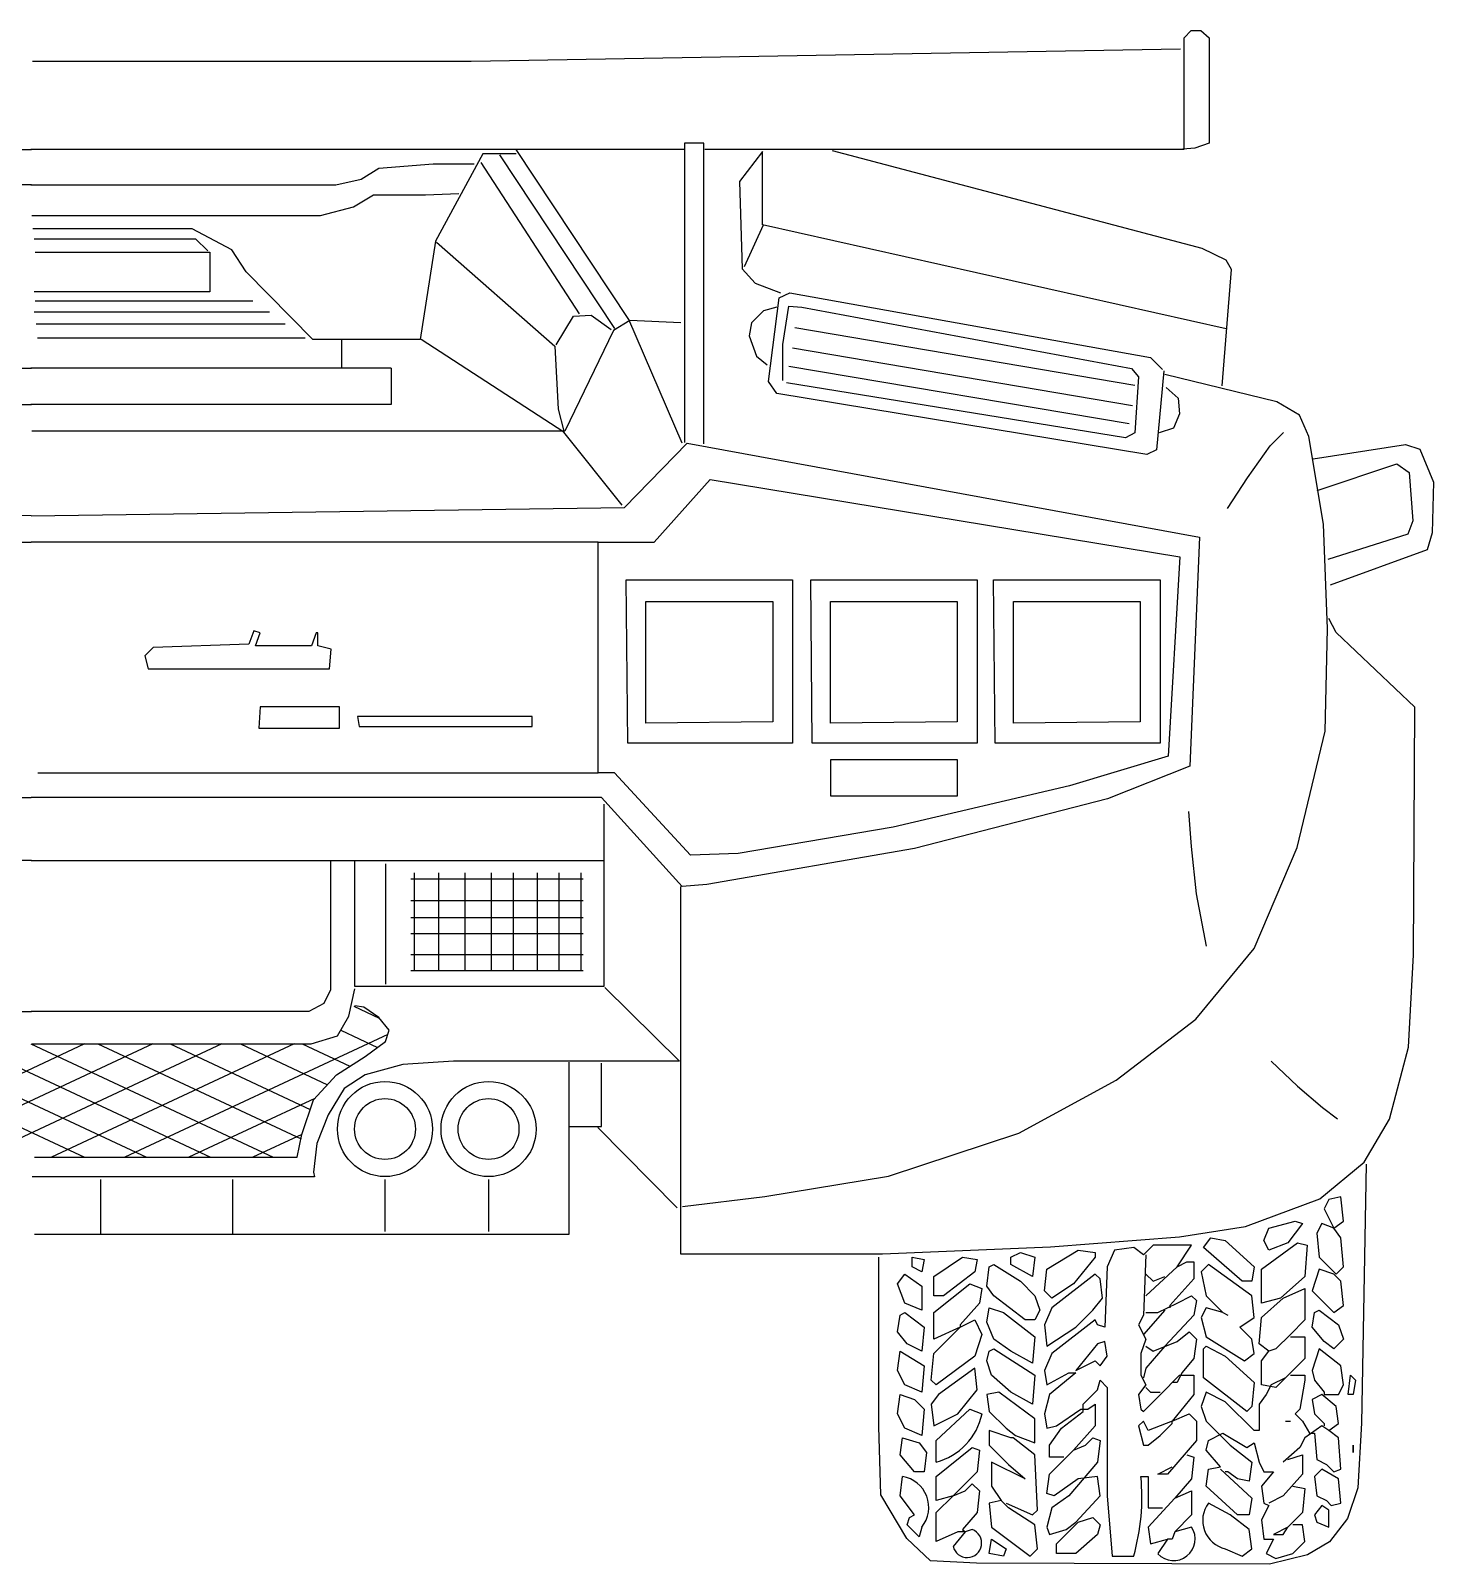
# Model space of a CAD drawing. Extents: x -0.01 to 2.1, y 0 to 1.15.
# Drawn here: x 1.041 to 2.098, y -0.003 to 1.152 of the extents above; entities that cross this region are included whole.
import ezdxf

# ---------------------------------------------------------------- set-up
doc = ezdxf.new("R2010")
doc.units = 0
doc.layers.get('0').update_dxf_attribs({"linetype": 'CONTINUOUS'})

msp = doc.modelspace()

# ---------------------------------------------------------------- linework, layer by layer
at = {"color": 0, "linetype": 'BYBLOCK'}
for p, q in [((1.9101, 1.1465), (1.9155, 1.1519)), ((1.9101, 1.0626), (1.9101, 1.1465)), ((1.9155, 1.1519), (1.9227, 1.1519)), ((1.9227, 1.1519), (1.929, 1.1465)), ((1.929, 1.1465), (1.929, 1.0671)), ((1.3732, 1.129), (1.9074, 1.1383)), ((1.0428, 1.129), (1.3732, 1.129)), ((0.5502, 1.0625), (1.0422, 1.0625)), ((1.5336, 1.0625), (1.0416, 1.0625)), ((1.492, 0.9344), (1.4071, 1.0625)), ((1.5339, 1.0671), (1.5339, 0.8417)), ((1.5483, 1.0671), (1.5339, 1.0671)), ((1.5483, 0.8408), (1.5483, 1.0671)), ((1.5492, 1.0626), (1.9101, 1.0626)), ((1.9182, 1.0635), (1.9092, 1.0626)), ((1.929, 1.0671), (1.9182, 1.0635)), ((1.3038, 1.0484), (1.3446, 1.0517)), ((1.3446, 1.0517), (1.3755, 1.0517)), ((1.3821, 1.0592), (1.3463, 0.9935)), ((1.3804, 1.0526), (1.4545, 0.9386)), ((1.4071, 1.0592), (1.3821, 1.0592)), ((1.3946, 1.0584), (1.4812, 0.9277)), ((1.5925, 1.0608), (1.5754, 1.0383)), ((1.5925, 1.0058), (1.5925, 1.0608)), ((1.9237, 0.988), (1.6453, 1.0614)), ((1.2714, 1.0359), (1.2905, 1.0401)), ((1.2905, 1.0401), (1.3038, 1.0484)), ((1.0422, 1.0359), (0.8124, 1.0359)), ((1.0416, 1.0359), (1.2714, 1.0359)), ((1.2847, 1.0193), (1.2997, 1.0284)), ((1.2997, 1.0284), (1.3388, 1.0284)), ((1.3388, 1.0284), (1.3638, 1.0293)), ((1.5754, 1.0383), (1.5772, 0.9725)), ((1.2597, 1.0126), (1.2847, 1.0193)), ((1.0424, 1.0126), (1.2597, 1.0126)), ((1.579, 0.9743), (1.5934, 1.0058)), ((1.9417, 0.9274), (1.5925, 1.0058)), ((1.1631, 1.0026), (1.0432, 1.0026)), ((1.0441, 0.9951), (1.1656, 0.9951)), ((1.1931, 0.9868), (1.1631, 1.0026)), ((1.1656, 0.9951), (1.1748, 0.986)), ((1.3463, 0.9935), (1.3347, 0.9194)), ((1.0449, 0.9852), (1.1765, 0.9852)), ((1.1765, 0.9852), (1.1765, 0.9552)), ((1.2039, 0.9702), (1.1931, 0.9868)), ((1.3471, 0.9926), (1.4362, 0.9144)), ((1.9418, 0.979), (1.9237, 0.988)), ((1.2539, 0.9194), (1.2039, 0.9702)), ((1.5772, 0.9725), (1.5871, 0.9617)), ((1.9387, 0.8846), (1.9458, 0.972)), ((1.9458, 0.972), (1.9418, 0.979)), ((1.5871, 0.9617), (1.6061, 0.9544)), ((1.1765, 0.9552), (1.0441, 0.9552)), ((1.0449, 0.9485), (1.2089, 0.9485)), ((1.5971, 0.8877), (1.6052, 0.9508)), ((1.6052, 0.9508), (1.6133, 0.9544)), ((1.6133, 0.9544), (1.8848, 0.9058)), ((1.0441, 0.9402), (1.2214, 0.9402)), ((1.4371, 0.9153), (1.4504, 0.9369)), ((1.4504, 0.9369), (1.4637, 0.9377)), ((1.4637, 0.9377), (1.4787, 0.9269)), ((1.5934, 0.9409), (1.5844, 0.9319)), ((1.6034, 0.9436), (1.5934, 0.9409)), ((1.6079, 0.9157), (1.6124, 0.9445)), ((1.6124, 0.9445), (1.6223, 0.9436)), ((1.6223, 0.9436), (1.8704, 0.8976)), ((1.0457, 0.9311), (1.2331, 0.9311)), ((1.4804, 0.9261), (1.4437, 0.8504)), ((1.4928, 0.9336), (1.4804, 0.9261)), ((1.532, 0.8412), (1.492, 0.9344)), ((1.5311, 0.9319), (1.4928, 0.9336)), ((1.5844, 0.9319), (1.5826, 0.922)), ((1.6169, 0.9283), (1.8731, 0.885)), ((1.2481, 0.9203), (1.0466, 0.9203)), ((1.2755, 0.9194), (1.2539, 0.9194)), ((1.3347, 0.9194), (1.2755, 0.9194)), ((1.2755, 0.9194), (1.2755, 0.8978)), ((1.4429, 0.8495), (1.3355, 0.9194)), ((1.4362, 0.9144), (1.4387, 0.867)), ((1.5826, 0.922), (1.588, 0.9067)), ((1.6079, 0.8886), (1.6079, 0.9157)), ((1.6151, 0.913), (1.8713, 0.8697)), ((1.588, 0.9067), (1.5962, 0.9003)), ((1.8848, 0.9058), (1.8939, 0.8967)), ((0.7708, 0.8978), (1.0422, 0.8978)), ((1.313, 0.8978), (1.0416, 0.8978)), ((1.313, 0.8978), (1.313, 0.8703)), ((1.6124, 0.8994), (1.8686, 0.8562)), ((1.8704, 0.8976), (1.8758, 0.8913)), ((1.8758, 0.8913), (1.8731, 0.849)), ((1.8948, 0.8958), (1.8894, 0.8363)), ((1.9799, 0.8725), (1.8957, 0.8931)), ((1.6034, 0.8787), (1.5971, 0.8877)), ((1.8821, 0.8327), (1.6034, 0.8787)), ((1.8659, 0.8453), (1.6106, 0.8868)), ((1.8966, 0.8832), (1.9056, 0.8751)), ((0.7708, 0.8703), (1.0422, 0.8703)), ((1.313, 0.8703), (1.0416, 0.8703)), ((1.4387, 0.867), (1.4429, 0.8504)), ((1.9056, 0.8751), (1.9065, 0.8634)), ((1.997, 0.8625), (1.9799, 0.8725)), ((1.9065, 0.8634), (1.902, 0.8526)), ((2.0041, 0.8464), (1.997, 0.8625)), ((1.4437, 0.8504), (1.0424, 0.8504)), ((1.487, 0.7946), (1.4429, 0.8495)), ((1.8731, 0.849), (1.8659, 0.8453)), ((1.902, 0.8526), (1.8912, 0.849)), ((1.9749, 0.8394), (1.985, 0.8494)), ((2.0151, 0.7802), (2.0041, 0.8464)), ((1.4887, 0.7929), (1.5358, 0.8412)), ((1.5358, 0.8412), (1.9217, 0.7705)), ((1.8894, 0.8363), (1.8821, 0.8327)), ((1.9578, 0.8153), (1.9749, 0.8394)), ((2.0074, 0.8294), (2.0768, 0.8403)), ((2.0768, 0.8403), (2.0877, 0.8367)), ((2.0877, 0.8367), (2.0978, 0.812)), ((2.0102, 0.8057), (2.0704, 0.8257)), ((2.0704, 0.8257), (2.0795, 0.8193)), ((1.511, 0.7668), (1.5532, 0.814)), ((1.5532, 0.814), (1.9069, 0.7557)), ((1.9428, 0.7922), (1.9578, 0.8153)), ((2.0795, 0.8193), (2.0823, 0.7829)), ((2.0978, 0.812), (2.0969, 0.7737)), ((1.0419, 0.7867), (0.5952, 0.7929)), ((1.0419, 0.7867), (1.4887, 0.7929)), ((2.0181, 0.7016), (2.0151, 0.7802)), ((2.0823, 0.7829), (2.0786, 0.7728)), ((2.0969, 0.7737), (2.0932, 0.761)), ((0.615, 0.7668), (1.0419, 0.7668)), ((1.4688, 0.7668), (1.0419, 0.7668)), ((1.4688, 0.5932), (1.4688, 0.7668)), ((1.4688, 0.7668), (1.511, 0.7668)), ((1.9217, 0.7705), (1.9143, 0.5982)), ((2.0786, 0.7728), (2.0184, 0.7537)), ((1.9069, 0.7557), (1.8982, 0.6056)), ((2.0932, 0.761), (2.0202, 0.7345)), ((1.4899, 0.7383), (1.6152, 0.7383)), ((1.4911, 0.6155), (1.4899, 0.7383)), ((1.6152, 0.7383), (1.6152, 0.6155)), ((1.6301, 0.6155), (1.6289, 0.7383)), ((1.6289, 0.7383), (1.7542, 0.7383)), ((1.7542, 0.7383), (1.7542, 0.6155)), ((1.7679, 0.6155), (1.7666, 0.7383)), ((1.7666, 0.7383), (1.892, 0.7383)), ((1.892, 0.7383), (1.892, 0.6155)), ((1.5048, 0.7222), (1.6003, 0.7222)), ((1.5048, 0.6304), (1.5048, 0.7222)), ((1.6003, 0.7222), (1.6003, 0.6316)), ((1.6438, 0.6304), (1.6438, 0.7222)), ((1.6438, 0.7222), (1.7393, 0.7222)), ((1.7393, 0.7222), (1.7393, 0.6316)), ((1.7815, 0.6304), (1.7815, 0.7222)), ((1.7815, 0.7222), (1.8771, 0.7222)), ((1.8771, 0.7222), (1.8771, 0.6316)), ((2.0247, 0.6987), (2.019, 0.7092)), ((1.2095, 0.6999), (1.2057, 0.6899)), ((1.2144, 0.6986), (1.2095, 0.6999)), ((1.2107, 0.6887), (1.2144, 0.6986)), ((1.2566, 0.6986), (1.2529, 0.6887)), ((1.2578, 0.6986), (1.2566, 0.6986)), ((1.2578, 0.6887), (1.2578, 0.6986)), ((2.0162, 0.6245), (2.0181, 0.7016)), ((2.0838, 0.6426), (2.0247, 0.6987)), ((1.1338, 0.6875), (1.1275, 0.6813)), ((1.2057, 0.6899), (1.1338, 0.6875)), ((1.2529, 0.6887), (1.2107, 0.6887)), ((1.2678, 0.6862), (1.2578, 0.6887)), ((1.2665, 0.6713), (1.2678, 0.6862)), ((1.1275, 0.6813), (1.13, 0.6713)), ((1.13, 0.6713), (1.2665, 0.6713)), ((1.2144, 0.6428), (1.2132, 0.6267)), ((1.274, 0.6428), (1.2144, 0.6428)), ((1.274, 0.6267), (1.274, 0.6428)), ((1.4192, 0.6354), (1.2876, 0.6354)), ((1.2876, 0.6354), (1.2889, 0.6279)), ((1.4192, 0.6279), (1.4192, 0.6354)), ((2.0828, 0.456), (2.0838, 0.6426)), ((1.2132, 0.6267), (1.274, 0.6267)), ((1.2889, 0.6279), (1.4192, 0.6279)), ((1.6003, 0.6316), (1.5048, 0.6304)), ((1.7393, 0.6316), (1.6438, 0.6304)), ((1.8771, 0.6316), (1.7815, 0.6304)), ((1.9952, 0.5369), (2.0162, 0.6245)), ((1.6152, 0.6155), (1.4911, 0.6155)), ((1.7542, 0.6155), (1.6301, 0.6155)), ((1.892, 0.6155), (1.7679, 0.6155)), ((1.644, 0.6031), (1.7393, 0.6031)), ((1.644, 0.5755), (1.644, 0.6031)), ((1.7393, 0.6031), (1.7393, 0.5755)), ((1.8982, 0.6056), (1.8237, 0.5833)), ((1.0469, 0.5932), (1.4688, 0.5932)), ((1.4812, 0.5932), (1.4688, 0.5932)), ((1.5383, 0.5312), (1.4812, 0.5932)), ((1.9143, 0.5982), (1.8523, 0.5734)), ((1.8237, 0.5833), (1.6909, 0.5523)), ((0.6125, 0.5746), (1.0419, 0.5746)), ((1.4713, 0.5746), (1.0419, 0.5746)), ((1.5321, 0.5076), (1.4713, 0.5746)), ((1.473, 0.5696), (1.473, 0.4322)), ((1.7393, 0.5755), (1.644, 0.5755)), ((1.8523, 0.5734), (1.7071, 0.5362)), ((1.9135, 0.564), (1.9154, 0.5377)), ((1.6909, 0.5523), (1.5743, 0.5324)), ((1.5743, 0.5324), (1.5383, 0.5312)), ((1.7071, 0.5362), (1.5507, 0.5089)), ((1.9154, 0.5377), (1.9192, 0.502)), ((1.9628, 0.4608), (1.9952, 0.5369)), ((1.042, 0.5272), (0.6108, 0.5272)), ((1.0418, 0.5272), (1.473, 0.5272)), ((1.2674, 0.5264), (1.2674, 0.4297)), ((1.2855, 0.4322), (1.2855, 0.5264)), ((1.3088, 0.5246), (1.3088, 0.434)), ((1.3279, 0.5134), (1.4575, 0.5134)), ((1.3304, 0.5177), (1.3304, 0.4443)), ((1.3486, 0.5177), (1.3486, 0.4443)), ((1.3685, 0.5177), (1.3685, 0.4443)), ((1.3883, 0.5177), (1.3883, 0.4443)), ((1.4048, 0.5177), (1.4048, 0.4443)), ((1.4229, 0.5177), (1.4229, 0.4443)), ((1.4393, 0.5177), (1.4393, 0.4443)), ((1.4557, 0.5177), (1.4557, 0.4443)), ((1.5507, 0.5089), (1.5321, 0.5076)), ((1.3279, 0.497), (1.4575, 0.497)), ((1.5309, 0.5074), (1.5309, 0.231)), ((1.9192, 0.502), (1.9267, 0.4625)), ((1.3279, 0.4841), (1.4575, 0.4841)), ((1.3279, 0.472), (1.4575, 0.472)), ((1.3279, 0.4564), (1.4575, 0.4564)), ((1.919, 0.4075), (1.9628, 0.4608)), ((2.079, 0.3865), (2.0828, 0.456)), ((1.3279, 0.4443), (1.4575, 0.4443)), ((1.2674, 0.4297), (1.2622, 0.4193)), ((1.2812, 0.4098), (1.2855, 0.4305)), ((1.473, 0.4322), (1.2855, 0.4322)), ((1.4739, 0.4314), (1.53, 0.3761)), ((1.2622, 0.4193), (1.2509, 0.4133)), ((1.2848, 0.4175), (1.304, 0.4085)), ((1.2924, 0.4167), (1.2855, 0.4176)), ((1.3037, 0.4089), (1.2924, 0.4167)), ((0.8329, 0.4133), (1.042, 0.4133)), ((1.2509, 0.4133), (1.0418, 0.4133)), ((1.2725, 0.3951), (1.2812, 0.4098)), ((1.3114, 0.3994), (1.3037, 0.4089)), ((1.859, 0.3618), (1.919, 0.4075)), ((1.3105, 0.3962), (1.1124, 0.3036)), ((1.2527, 0.3891), (1.2725, 0.3951)), ((1.275, 0.3993), (1.3027, 0.3864)), ((1.3088, 0.3908), (1.3114, 0.3994)), ((0.8996, 0.389), (1.0821, 0.3036)), ((1.0821, 0.389), (0.8996, 0.3036)), ((0.9462, 0.389), (1.1287, 0.3036)), ((1.1334, 0.389), (0.9509, 0.3036)), ((0.9944, 0.389), (1.1769, 0.3036)), ((1.1854, 0.389), (1.0029, 0.3036)), ((1.0417, 0.389), (1.2242, 0.3036)), ((1.0427, 0.3891), (1.2527, 0.3891)), ((1.2398, 0.389), (1.0573, 0.3036)), ((1.0922, 0.389), (1.2451, 0.3174)), ((1.1466, 0.389), (1.252, 0.3396)), ((1.1994, 0.389), (1.2649, 0.3583)), ((1.246, 0.389), (1.2818, 0.3722)), ((1.2933, 0.3796), (1.3088, 0.3908)), ((2.0647, 0.3323), (2.079, 0.3865)), ((1.2717, 0.3658), (1.2933, 0.3796)), ((1.3218, 0.3735), (1.2933, 0.3658)), ((1.3598, 0.3761), (1.3218, 0.3735)), ((1.53, 0.3761), (1.3598, 0.3761)), ((1.4471, 0.2457), (1.4471, 0.3753)), ((1.4713, 0.3269), (1.4713, 0.3744)), ((1.9756, 0.376), (1.9954, 0.3572)), ((1.2544, 0.3468), (1.2717, 0.3658)), ((1.2933, 0.3658), (1.2777, 0.3554)), ((1.7857, 0.3218), (1.859, 0.3618)), ((1.2556, 0.348), (1.1605, 0.3036)), ((1.2458, 0.3209), (1.2544, 0.3468)), ((1.2777, 0.3554), (1.2656, 0.3355)), ((1.9954, 0.3572), (2.0142, 0.3412)), ((1.2656, 0.3355), (1.257, 0.3139)), ((2.0142, 0.3412), (2.0255, 0.3327)), ((1.4471, 0.3269), (1.4713, 0.3269)), ((1.4687, 0.326), (1.5283, 0.2656)), ((2.0457, 0.2999), (2.0647, 0.3323)), ((1.2458, 0.3209), (1.2087, 0.3036)), ((1.2423, 0.3036), (1.2458, 0.3209)), ((1.257, 0.3139), (1.2544, 0.2924)), ((1.6876, 0.2895), (1.7857, 0.3218)), ((1.0444, 0.3036), (1.2423, 0.3036)), ((1.2553, 0.2889), (1.0427, 0.2889)), ((1.2544, 0.2924), (1.2553, 0.2889)), ((1.5943, 0.2742), (1.6876, 0.2895)), ((2.0124, 0.2723), (2.0457, 0.2999)), ((2.0472, 0.2985), (2.0437, 0.1035)), ((1.0943, 0.2455), (1.0943, 0.287)), ((1.1938, 0.2455), (1.1938, 0.287)), ((1.3083, 0.287), (1.3083, 0.2477)), ((1.3863, 0.287), (1.3863, 0.2477)), ((1.5324, 0.2666), (1.5943, 0.2742)), ((1.9562, 0.2514), (2.0124, 0.2723)), ((2.0191, 0.2719), (2.0155, 0.2647)), ((2.0282, 0.2738), (2.0191, 0.2719)), ((2.03, 0.2556), (2.0282, 0.2738)), ((1.9738, 0.2502), (1.9937, 0.2556)), ((1.9937, 0.2556), (1.9992, 0.2538)), ((2.0155, 0.2647), (2.0228, 0.2502)), ((2.0228, 0.2502), (2.03, 0.2556)), ((1.0444, 0.2457), (1.4471, 0.2457)), ((1.8095, 0.2362), (1.9067, 0.2438)), ((1.9067, 0.2438), (1.9562, 0.2514)), ((1.9248, 0.2357), (1.9302, 0.2429)), ((1.9302, 0.2429), (1.9411, 0.2411)), ((1.9701, 0.2411), (1.9738, 0.2502)), ((1.9992, 0.2538), (1.9883, 0.2393)), ((2.0137, 0.2538), (2.0101, 0.2465)), ((2.0101, 0.2465), (2.0119, 0.2284)), ((2.0228, 0.2502), (2.0137, 0.2538)), ((2.0282, 0.2429), (2.0228, 0.2502)), ((2.03, 0.2211), (2.0282, 0.2429)), ((1.5309, 0.231), (1.683, 0.231)), ((1.683, 0.231), (1.8095, 0.2362)), ((1.7796, 0.2284), (1.7869, 0.232)), ((1.7869, 0.232), (1.7978, 0.2284)), ((1.8068, 0.2193), (1.8304, 0.2338)), ((1.8304, 0.2338), (1.8431, 0.232)), ((1.8431, 0.232), (1.8431, 0.2284)), ((1.8576, 0.2338), (1.8522, 0.2211)), ((1.8722, 0.2357), (1.8576, 0.2338)), ((1.8794, 0.2302), (1.8722, 0.2357)), ((1.8867, 0.2375), (1.8794, 0.2302)), ((1.9157, 0.2375), (1.8867, 0.2375)), ((1.9048, 0.2211), (1.9157, 0.2375)), ((1.9538, 0.2103), (1.9248, 0.2357)), ((1.9411, 0.2411), (1.9629, 0.2211)), ((1.9683, 0.2193), (1.9955, 0.2393)), ((1.9738, 0.2338), (1.9701, 0.2411)), ((1.9883, 0.2393), (1.9738, 0.2338)), ((1.9955, 0.2393), (2.0028, 0.2375)), ((2.0028, 0.2375), (2.001, 0.2139)), ((1.6801, 0.1009), (1.6801, 0.2285)), ((1.7052, 0.2284), (1.7143, 0.2266)), ((1.7052, 0.2211), (1.7052, 0.2284)), ((1.7125, 0.2175), (1.7052, 0.2211)), ((1.7143, 0.2266), (1.7125, 0.2175)), ((1.7216, 0.2139), (1.7433, 0.2284)), ((1.7433, 0.2284), (1.7542, 0.2266)), ((1.7542, 0.2266), (1.7524, 0.2175)), ((1.7615, 0.2066), (1.7633, 0.2211)), ((1.7633, 0.2211), (1.7669, 0.223)), ((1.7669, 0.223), (1.7869, 0.2103)), ((1.7796, 0.223), (1.7796, 0.2284)), ((1.7959, 0.2139), (1.7796, 0.223)), ((1.7978, 0.2284), (1.7959, 0.2139)), ((1.8431, 0.2284), (1.8268, 0.2084)), ((1.8522, 0.2211), (1.8504, 0.1758)), ((1.8812, 0.2302), (1.8794, 0.1848)), ((1.8812, 0.1994), (1.9048, 0.2211)), ((1.9048, 0.2211), (1.9121, 0.2248)), ((1.9121, 0.2248), (1.9175, 0.2248)), ((1.9175, 0.2248), (1.9175, 0.2121)), ((1.9284, 0.223), (1.923, 0.2175)), ((1.9611, 0.1994), (1.9284, 0.223)), ((1.9629, 0.2211), (1.9611, 0.2103)), ((2.0119, 0.2284), (2.0246, 0.2157)), ((2.0246, 0.2157), (2.03, 0.2211)), ((1.6943, 0.2084), (1.6998, 0.2157)), ((1.6998, 0.1939), (1.6943, 0.2084)), ((1.6998, 0.2157), (1.7125, 0.2066)), ((1.7216, 0.1994), (1.7216, 0.2139)), ((1.7216, 0.1867), (1.7488, 0.2084)), ((1.7524, 0.2175), (1.7288, 0.1994)), ((1.7488, 0.2084), (1.7578, 0.2048)), ((1.7869, 0.2103), (1.7978, 0.1994)), ((1.805, 0.203), (1.8068, 0.2193)), ((1.8431, 0.2157), (1.8105, 0.1903)), ((1.8268, 0.2084), (1.8105, 0.1976)), ((1.8468, 0.2121), (1.8431, 0.2157)), ((1.8486, 0.1976), (1.8468, 0.2121)), ((1.8812, 0.2157), (1.8867, 0.2103)), ((1.8867, 0.2103), (1.8957, 0.2139)), ((1.9175, 0.2121), (1.8994, 0.1921)), ((1.923, 0.2175), (1.9266, 0.1994)), ((1.9611, 0.2103), (1.9538, 0.2103)), ((1.9683, 0.1939), (1.9683, 0.2193)), ((2.001, 0.2139), (1.9828, 0.1976)), ((2.0119, 0.2193), (2.0064, 0.203)), ((2.0228, 0.2157), (2.0119, 0.2193)), ((2.0282, 0.2103), (2.0228, 0.2157)), ((2.03, 0.1921), (2.0282, 0.2103)), ((1.7125, 0.2066), (1.7125, 0.1885)), ((1.7288, 0.1994), (1.7216, 0.1994)), ((1.7578, 0.2048), (1.756, 0.1939)), ((1.7669, 0.1994), (1.7615, 0.2066)), ((1.7905, 0.1812), (1.7669, 0.1994)), ((1.7978, 0.1994), (1.8014, 0.1885)), ((1.8105, 0.1976), (1.805, 0.203)), ((1.8413, 0.1885), (1.8486, 0.1976)), ((1.9048, 0.1939), (1.9157, 0.1994)), ((1.9157, 0.1994), (1.9193, 0.1957)), ((1.9266, 0.1994), (1.9393, 0.1867)), ((1.9629, 0.183), (1.9611, 0.1994)), ((1.9828, 0.1976), (1.9683, 0.1939)), ((1.9683, 0.183), (1.9846, 0.1976)), ((1.9846, 0.1976), (2.001, 0.2048)), ((2.001, 0.2048), (2.001, 0.1812)), ((2.0064, 0.203), (2.0228, 0.1867)), ((1.6943, 0.1721), (1.6962, 0.1848)), ((1.6962, 0.1848), (1.6998, 0.1867)), ((1.7125, 0.1885), (1.6998, 0.1939)), ((1.6998, 0.1867), (1.7143, 0.1758)), ((1.7216, 0.1667), (1.7216, 0.1867)), ((1.756, 0.1939), (1.7415, 0.1776)), ((1.7615, 0.1794), (1.7633, 0.1903)), ((1.7633, 0.1903), (1.7742, 0.1867)), ((1.7742, 0.1867), (1.7978, 0.1685)), ((1.8014, 0.1885), (1.7978, 0.1812)), ((1.8105, 0.1903), (1.805, 0.1776)), ((1.8286, 0.1758), (1.8413, 0.1885)), ((1.8794, 0.1848), (1.8758, 0.1776)), ((1.8957, 0.1885), (1.8794, 0.1703)), ((1.8812, 0.1867), (1.8903, 0.1867)), ((1.8903, 0.1867), (1.9048, 0.1939)), ((1.9175, 0.1848), (1.8957, 0.1613)), ((1.8994, 0.1921), (1.8994, 0.1903)), ((1.9193, 0.1957), (1.9175, 0.1848)), ((1.9266, 0.1903), (1.923, 0.183)), ((1.9393, 0.1867), (1.9266, 0.1903)), ((1.9393, 0.1867), (1.9429, 0.1848)), ((2.0064, 0.1758), (2.0082, 0.1867)), ((2.0082, 0.1867), (2.0119, 0.1885)), ((2.0119, 0.1885), (2.0264, 0.1776)), ((2.0228, 0.1867), (2.03, 0.1921)), ((1.7143, 0.1758), (1.7125, 0.1576)), ((1.7415, 0.1758), (1.7216, 0.1667)), ((1.7216, 0.1558), (1.7415, 0.1758)), ((1.7415, 0.1758), (1.7524, 0.1812)), ((1.7415, 0.1776), (1.7415, 0.1758)), ((1.7524, 0.1812), (1.7578, 0.1703)), ((1.7669, 0.1667), (1.7615, 0.1794)), ((1.7978, 0.1812), (1.7905, 0.1812)), ((1.805, 0.1776), (1.8068, 0.1613)), ((1.8068, 0.1613), (1.8286, 0.1758)), ((1.8431, 0.1812), (1.8105, 0.1558)), ((1.8449, 0.1776), (1.8431, 0.1812)), ((1.8504, 0.1758), (1.8449, 0.1776)), ((1.8758, 0.1776), (1.8812, 0.1667)), ((1.923, 0.183), (1.9266, 0.1685)), ((1.952, 0.1758), (1.9629, 0.183)), ((1.9611, 0.1667), (1.952, 0.1758)), ((1.9665, 0.1631), (1.9683, 0.183)), ((2.001, 0.1812), (1.9901, 0.1703)), ((2.0155, 0.1649), (2.0064, 0.1758)), ((2.0264, 0.1776), (2.03, 0.1667)), ((1.7016, 0.1631), (1.6943, 0.1721)), ((1.7125, 0.1576), (1.7016, 0.1631)), ((1.7578, 0.1703), (1.7524, 0.154)), ((1.7796, 0.1576), (1.7669, 0.1667)), ((1.7978, 0.1685), (1.7959, 0.1486)), ((1.8449, 0.1631), (1.8286, 0.1431)), ((1.8504, 0.1649), (1.8449, 0.1631)), ((1.8522, 0.154), (1.8504, 0.1649)), ((1.8812, 0.1667), (1.8776, 0.1558)), ((1.8867, 0.1576), (1.9048, 0.1649)), ((1.9048, 0.1649), (1.9139, 0.1721)), ((1.9139, 0.1721), (1.9193, 0.1667)), ((1.9193, 0.1667), (1.9175, 0.1522)), ((1.9266, 0.1685), (1.9556, 0.1504)), ((1.9629, 0.1558), (1.9611, 0.1667)), ((1.9738, 0.1576), (1.9665, 0.1631)), ((1.9901, 0.1703), (1.9792, 0.1594)), ((1.9901, 0.1685), (2.001, 0.1685)), ((2.001, 0.1685), (2.001, 0.1522)), ((2.0228, 0.1594), (2.0155, 0.1649)), ((2.03, 0.1667), (2.0228, 0.1594)), ((1.6943, 0.1431), (1.6962, 0.1576)), ((1.6962, 0.1576), (1.7143, 0.1467)), ((1.7197, 0.1359), (1.7216, 0.1558)), ((1.7524, 0.154), (1.7234, 0.1322)), ((1.7615, 0.1504), (1.7633, 0.1576)), ((1.7651, 0.1395), (1.7615, 0.1504)), ((1.7633, 0.1576), (1.7669, 0.1594)), ((1.7669, 0.1594), (1.7978, 0.1395)), ((1.7959, 0.1486), (1.7796, 0.1576)), ((1.8105, 0.1558), (1.805, 0.1431)), ((1.8286, 0.1431), (1.8431, 0.1504)), ((1.8431, 0.1504), (1.8468, 0.1467)), ((1.8468, 0.1467), (1.8522, 0.154)), ((1.8776, 0.1558), (1.8776, 0.1395)), ((1.8957, 0.1613), (1.8812, 0.1449)), ((1.8812, 0.1613), (1.8867, 0.1576)), ((1.9175, 0.1522), (1.9084, 0.1413)), ((1.9248, 0.1594), (1.9266, 0.1613)), ((1.9248, 0.1377), (1.9248, 0.1594)), ((1.9266, 0.1613), (1.9411, 0.154)), ((1.9411, 0.154), (1.9629, 0.134)), ((1.9556, 0.1504), (1.9629, 0.1558)), ((1.9683, 0.1504), (1.9738, 0.1576)), ((1.9683, 0.1322), (1.9683, 0.1504)), ((1.9792, 0.1594), (1.9738, 0.1576)), ((2.001, 0.1522), (1.9865, 0.1377)), ((2.0119, 0.1594), (2.0064, 0.1431)), ((2.0282, 0.1467), (2.0119, 0.1594)), ((1.6998, 0.1322), (1.6943, 0.1431)), ((1.7143, 0.1467), (1.7125, 0.1268)), ((1.7524, 0.1449), (1.7252, 0.125)), ((1.7542, 0.1286), (1.7524, 0.1449)), ((1.7796, 0.1268), (1.7651, 0.1395)), ((1.7978, 0.1395), (1.7959, 0.1177)), ((1.805, 0.1431), (1.8068, 0.1322)), ((1.8068, 0.1322), (1.8232, 0.1413)), ((1.8286, 0.1413), (1.8086, 0.125)), ((1.8232, 0.1413), (1.8286, 0.1413)), ((1.8776, 0.1395), (1.8812, 0.1322)), ((1.8812, 0.1449), (1.8794, 0.1377)), ((1.9012, 0.134), (1.9066, 0.1395)), ((1.9084, 0.1413), (1.9048, 0.134)), ((1.9066, 0.1395), (1.9175, 0.1395)), ((1.9175, 0.1395), (1.9175, 0.125)), ((1.9901, 0.1395), (2.001, 0.1395)), ((2.001, 0.1395), (2.001, 0.1359)), ((2.0064, 0.1431), (2.0082, 0.1359)), ((2.03, 0.1322), (2.0282, 0.1467)), ((2.0336, 0.125), (2.0355, 0.1395)), ((2.0355, 0.1395), (2.0391, 0.1359)), ((1.7125, 0.1268), (1.6998, 0.1322)), ((1.7234, 0.1322), (1.7197, 0.1359)), ((1.7397, 0.1105), (1.7542, 0.1286)), ((1.8341, 0.1177), (1.8449, 0.1286)), ((1.8449, 0.1286), (1.8468, 0.1359)), ((1.8468, 0.1359), (1.8522, 0.1304)), ((1.8522, 0.1304), (1.8522, 0.0578)), ((1.8812, 0.1322), (1.8758, 0.125)), ((1.8794, 0.1123), (1.8976, 0.1304)), ((1.8812, 0.1304), (1.8849, 0.1268)), ((1.8976, 0.1304), (1.9012, 0.134)), ((1.9048, 0.134), (1.9012, 0.134)), ((1.9574, 0.1123), (1.9248, 0.1377)), ((1.9629, 0.134), (1.9611, 0.1159)), ((1.9792, 0.1304), (1.9683, 0.1322)), ((1.9756, 0.1322), (1.9719, 0.125)), ((1.9865, 0.1377), (1.9756, 0.1322)), ((1.9865, 0.1377), (1.9792, 0.1304)), ((2.001, 0.1359), (1.9973, 0.1141)), ((2.0082, 0.1359), (2.0155, 0.1268)), ((2.0264, 0.125), (2.03, 0.1322)), ((2.0391, 0.1359), (2.0373, 0.125)), ((1.6943, 0.1105), (1.6962, 0.125)), ((1.6962, 0.125), (1.707, 0.1213)), ((1.707, 0.1213), (1.7143, 0.1141)), ((1.7252, 0.125), (1.7197, 0.1177)), ((1.7197, 0.1177), (1.7216, 0.1014)), ((1.7705, 0.1268), (1.7615, 0.125)), ((1.7615, 0.125), (1.7633, 0.1123)), ((1.7978, 0.1068), (1.7705, 0.1268)), ((1.7959, 0.1177), (1.7796, 0.1268)), ((1.8086, 0.125), (1.805, 0.1105)), ((1.8341, 0.1123), (1.8341, 0.1177)), ((1.8377, 0.1141), (1.8431, 0.1177)), ((1.8431, 0.1177), (1.8431, 0.1014)), ((1.8758, 0.125), (1.8776, 0.1141)), ((1.8849, 0.1268), (1.8921, 0.1268)), ((1.9175, 0.125), (1.9012, 0.105)), ((1.9266, 0.1268), (1.923, 0.1159)), ((1.923, 0.1159), (1.9266, 0.105)), ((1.9411, 0.1195), (1.9266, 0.1268)), ((1.9629, 0.0978), (1.9411, 0.1195)), ((1.9611, 0.1159), (1.9574, 0.1123)), ((1.9719, 0.125), (1.9665, 0.1177)), ((1.9665, 0.1177), (1.9665, 0.0978)), ((2.0137, 0.125), (2.0064, 0.1213)), ((2.0064, 0.1213), (2.0082, 0.1105)), ((2.0246, 0.1159), (2.0137, 0.125)), ((2.0155, 0.1268), (2.0155, 0.125)), ((2.0155, 0.125), (2.0264, 0.125)), ((2.0264, 0.1032), (2.0246, 0.1159)), ((2.0373, 0.125), (2.0336, 0.125)), ((1.6998, 0.0996), (1.6943, 0.1105)), ((1.7143, 0.1141), (1.7125, 0.0941)), ((1.7216, 0.1014), (1.7397, 0.1105)), ((1.7234, 0.0905), (1.7488, 0.1141)), ((1.7488, 0.1141), (1.7578, 0.1105)), ((1.7633, 0.1123), (1.776, 0.0996)), ((1.7978, 0.0887), (1.7978, 0.1068)), ((1.805, 0.1105), (1.8068, 0.0996)), ((1.8141, 0.1014), (1.8322, 0.1141)), ((1.8177, 0.0996), (1.8341, 0.1123)), ((1.8322, 0.1141), (1.8377, 0.1141)), ((1.8794, 0.105), (1.8758, 0.1014)), ((1.8776, 0.1141), (1.8794, 0.1123)), ((1.883, 0.0978), (1.8794, 0.105)), ((1.9012, 0.105), (1.883, 0.0978)), ((1.9012, 0.105), (1.9139, 0.1105)), ((1.9012, 0.1032), (1.9012, 0.105)), ((1.9139, 0.1105), (1.9193, 0.105)), ((1.9193, 0.105), (1.9193, 0.0905)), ((1.9266, 0.105), (1.9447, 0.0869)), ((1.9865, 0.105), (1.9901, 0.105)), ((1.9973, 0.1141), (1.9937, 0.1105)), ((1.9937, 0.1105), (1.9992, 0.105)), ((1.9992, 0.105), (2.0046, 0.0959)), ((2.0082, 0.1105), (2.0155, 0.1032)), ((1.6818, 0.0495), (1.6801, 0.1009)), ((1.7125, 0.0941), (1.6998, 0.0996)), ((1.7796, 0.0923), (1.7633, 0.0978)), ((1.7633, 0.0978), (1.7633, 0.0869)), ((1.776, 0.0996), (1.7832, 0.0941)), ((1.7832, 0.0941), (1.7978, 0.0887)), ((1.8068, 0.0996), (1.8141, 0.1014)), ((1.8086, 0.0869), (1.8177, 0.0996)), ((1.8431, 0.1014), (1.8268, 0.0832)), ((1.8758, 0.1014), (1.8794, 0.0869)), ((1.883, 0.0869), (1.8921, 0.0941)), ((1.8921, 0.0941), (1.9012, 0.1032)), ((1.9284, 0.0905), (1.9393, 0.0959)), ((1.9393, 0.0959), (1.9574, 0.0851)), ((1.9665, 0.0978), (1.9629, 0.0978)), ((2.0137, 0.1014), (2.001, 0.0923)), ((2.0046, 0.0959), (2.0082, 0.0959)), ((2.0082, 0.0959), (2.0101, 0.076)), ((2.0191, 0.0978), (2.0137, 0.1014)), ((2.0155, 0.1032), (2.0155, 0.1014)), ((2.0191, 0.0978), (2.0264, 0.1032)), ((2.0264, 0.0923), (2.0191, 0.0978)), ((2.0437, 0.1035), (2.041, 0.0548)), ((1.6962, 0.0796), (1.698, 0.0923)), ((1.698, 0.0923), (1.7107, 0.0887)), ((1.7107, 0.0887), (1.7161, 0.0814)), ((1.7161, 0.0814), (1.7143, 0.0669)), ((1.7234, 0.0742), (1.7234, 0.0905)), ((1.7234, 0.0633), (1.7506, 0.0851)), ((1.7506, 0.0851), (1.756, 0.0832)), ((1.756, 0.0832), (1.7542, 0.0669)), ((1.7633, 0.0869), (1.7778, 0.0724)), ((1.7814, 0.0923), (1.7796, 0.0923)), ((1.7978, 0.0796), (1.7814, 0.0923)), ((1.8086, 0.0778), (1.8086, 0.0869)), ((1.8086, 0.0651), (1.8268, 0.0832)), ((1.8268, 0.0832), (1.8359, 0.0869)), ((1.8359, 0.0869), (1.8413, 0.0923)), ((1.8413, 0.0923), (1.8468, 0.0905)), ((1.8468, 0.0905), (1.8449, 0.0742)), ((1.8794, 0.0869), (1.883, 0.0869)), ((1.9193, 0.0905), (1.8976, 0.0651)), ((1.9266, 0.0832), (1.9284, 0.0905)), ((1.9375, 0.0705), (1.9266, 0.0832)), ((1.9447, 0.0869), (1.9611, 0.0742)), ((1.9574, 0.0851), (1.9629, 0.0887)), ((1.9629, 0.0887), (1.9665, 0.0742)), ((1.9973, 0.0851), (1.9846, 0.0742)), ((2.001, 0.0923), (1.9973, 0.0851)), ((2.0282, 0.0687), (2.0264, 0.0923)), ((2.0373, 0.0869), (2.0373, 0.0814)), ((2.0373, 0.0814), (2.0373, 0.0869)), ((1.707, 0.0669), (1.6962, 0.0796)), ((1.7905, 0.0615), (1.7651, 0.0742)), ((1.7651, 0.0742), (1.7651, 0.056)), ((1.7778, 0.0724), (1.7905, 0.0615)), ((1.7996, 0.0379), (1.7978, 0.0796)), ((1.8195, 0.0778), (1.8086, 0.0778)), ((1.8449, 0.0742), (1.8232, 0.0488)), ((1.8903, 0.0651), (1.9012, 0.0705)), ((1.9121, 0.0796), (1.9175, 0.0778)), ((1.9175, 0.0778), (1.9157, 0.0615)), ((1.9284, 0.0687), (1.9375, 0.0705)), ((1.9611, 0.0742), (1.9592, 0.0597)), ((1.9665, 0.0742), (1.9701, 0.0669)), ((1.9883, 0.076), (1.9992, 0.0796)), ((1.9992, 0.0796), (1.9992, 0.0651)), ((2.0101, 0.076), (2.0173, 0.0724)), ((2.0173, 0.0724), (2.0228, 0.0669)), ((1.6962, 0.0488), (1.698, 0.0633)), ((1.7143, 0.0669), (1.707, 0.0669)), ((1.7234, 0.0451), (1.7234, 0.0633)), ((1.7542, 0.0669), (1.7361, 0.0488)), ((1.7451, 0.0524), (1.7506, 0.0578)), ((1.7506, 0.0578), (1.756, 0.0524)), ((1.8068, 0.0506), (1.8086, 0.0651)), ((1.8304, 0.0615), (1.8123, 0.0488)), ((1.8449, 0.0633), (1.8304, 0.0615)), ((1.8468, 0.0488), (1.8449, 0.0633)), ((1.8522, 0.0578), (1.8522, 0.0488)), ((1.8776, 0.0633), (1.883, 0.0633)), ((1.883, 0.0633), (1.883, 0.0397)), ((1.8976, 0.0651), (1.8903, 0.0651)), ((1.9157, 0.0615), (1.903, 0.047)), ((1.9266, 0.056), (1.9284, 0.0687)), ((1.9375, 0.0687), (1.9611, 0.047)), ((1.9429, 0.0669), (1.9411, 0.0669)), ((1.9502, 0.0615), (1.9429, 0.0669)), ((1.9592, 0.0597), (1.9502, 0.0615)), ((1.9774, 0.0669), (1.9683, 0.056)), ((1.9701, 0.0669), (1.9774, 0.0669)), ((1.9992, 0.0651), (1.9846, 0.0488)), ((2.0137, 0.0687), (2.0082, 0.0633)), ((2.0082, 0.0633), (2.0101, 0.0488)), ((2.0264, 0.0615), (2.0137, 0.0687)), ((2.0228, 0.0669), (2.0282, 0.0687)), ((2.0282, 0.0433), (2.0264, 0.0615)), ((1.7013, 0.0167), (1.6818, 0.0495)), ((1.707, 0.0343), (1.6962, 0.0488)), ((1.7361, 0.0488), (1.7234, 0.0451)), ((1.7234, 0.0361), (1.7361, 0.0488)), ((1.7361, 0.0488), (1.7451, 0.0524)), ((1.756, 0.0524), (1.7542, 0.0361)), ((1.7651, 0.056), (1.7724, 0.0451)), ((1.8123, 0.0488), (1.8068, 0.0506)), ((1.8232, 0.0488), (1.8105, 0.0397)), ((1.8286, 0.0288), (1.8468, 0.0488)), ((1.8522, 0.0488), (1.8558, 0.0034)), ((1.903, 0.047), (1.883, 0.0252)), ((1.903, 0.047), (1.9157, 0.0524)), ((1.9157, 0.0524), (1.9157, 0.0343)), ((1.9502, 0.0343), (1.9266, 0.056)), ((1.9611, 0.047), (1.9592, 0.0343)), ((1.9683, 0.056), (1.9701, 0.0433)), ((1.9846, 0.0488), (1.9738, 0.0433)), ((1.9919, 0.056), (2.001, 0.0542)), ((2.001, 0.0542), (1.9992, 0.0361)), ((2.0101, 0.0488), (2.0173, 0.0451)), ((2.041, 0.0548), (2.0331, 0.0317)), ((1.7234, 0.0143), (1.7234, 0.0361)), ((1.7542, 0.0361), (1.7433, 0.0234)), ((1.7724, 0.0451), (1.7633, 0.0433)), ((1.7633, 0.0433), (1.7651, 0.0252)), ((1.7778, 0.0397), (1.7724, 0.0451)), ((1.776, 0.0433), (1.7959, 0.0343)), ((1.7978, 0.027), (1.7778, 0.0397)), ((1.7959, 0.0343), (1.7996, 0.0379)), ((1.8105, 0.0397), (1.8068, 0.0252)), ((1.883, 0.0397), (1.8939, 0.0397)), ((1.9447, 0.0343), (1.9284, 0.0433)), ((1.9738, 0.0415), (1.9683, 0.0306)), ((1.9701, 0.0433), (1.9738, 0.0415)), ((1.9992, 0.0361), (1.9919, 0.0288)), ((2.0137, 0.0415), (2.0082, 0.0343)), ((2.0191, 0.0379), (2.0137, 0.0415)), ((2.0173, 0.0451), (2.0209, 0.0415)), ((2.0191, 0.0252), (2.0191, 0.0379)), ((2.0209, 0.0415), (2.0282, 0.0433)), ((1.7016, 0.027), (1.7034, 0.0324)), ((1.7107, 0.0179), (1.7016, 0.027)), ((1.7034, 0.0324), (1.707, 0.0343)), ((1.7125, 0.0252), (1.7107, 0.0179)), ((1.7433, 0.0234), (1.7451, 0.0216)), ((1.7506, 0.0234), (1.7451, 0.0216)), ((1.7651, 0.0252), (1.7941, 0.0034)), ((1.7996, 0.0089), (1.7978, 0.027)), ((1.8068, 0.0252), (1.8086, 0.0197)), ((1.8086, 0.0197), (1.8214, 0.0234)), ((1.8141, 0.0125), (1.8304, 0.0288)), ((1.8214, 0.0234), (1.8286, 0.0288)), ((1.8304, 0.0288), (1.8413, 0.0324)), ((1.8413, 0.0324), (1.8468, 0.027)), ((1.8468, 0.027), (1.8449, 0.0197)), ((1.883, 0.0252), (1.8849, 0.0125)), ((1.9157, 0.0343), (1.903, 0.0216)), ((1.9157, 0.0252), (1.903, 0.0216)), ((1.9592, 0.0234), (1.9447, 0.0343)), ((1.9592, 0.0343), (1.9502, 0.0343)), ((1.9611, 0.0089), (1.9592, 0.0234)), ((1.9683, 0.0306), (1.9701, 0.0161)), ((1.9883, 0.0252), (1.9774, 0.0197)), ((1.9846, 0.0197), (1.9883, 0.0252)), ((1.9919, 0.0288), (1.9883, 0.0252)), ((1.9992, 0.027), (1.9919, 0.027)), ((2.001, 0.0143), (1.9992, 0.027)), ((2.0082, 0.0343), (2.0101, 0.0288)), ((2.0101, 0.0288), (2.0191, 0.0252)), ((2.0331, 0.0317), (2.0197, 0.014)), ((1.7191, -0.0002), (1.7013, 0.0167)), ((1.7397, 0.0216), (1.7234, 0.0143)), ((1.7451, 0.0216), (1.7361, 0.0107)), ((1.7451, 0.0216), (1.7397, 0.0216)), ((1.7633, 0.0052), (1.7651, 0.0161)), ((1.7651, 0.0161), (1.776, 0.0089)), ((1.8141, 0.0052), (1.8141, 0.0125)), ((1.8449, 0.0197), (1.8286, 0.0052)), ((1.8849, 0.0125), (1.8976, 0.0161)), ((1.8976, 0.0161), (1.8903, 0.0052)), ((1.9012, 0.0161), (1.8976, 0.0161)), ((1.903, 0.0216), (1.9012, 0.0161)), ((1.9701, 0.0161), (1.9774, 0.0161)), ((1.9774, 0.0161), (1.9719, 0.0052)), ((1.9774, 0.0197), (1.9846, 0.0197)), ((1.9919, 0.0052), (2.001, 0.0143)), ((2.0197, 0.014), (2.0029, 0.0043)), ((1.7742, 0.0034), (1.7633, 0.0052)), ((1.776, 0.0089), (1.7742, 0.0034)), ((1.7941, 0.0034), (1.7996, 0.0089)), ((1.8286, 0.0052), (1.8141, 0.0052)), ((1.8558, 0.0034), (1.8722, 0.0034)), ((1.9411, 0.0089), (1.9538, 0.0034)), ((1.9538, 0.0034), (1.9611, 0.0089)), ((1.9719, 0.0052), (1.9792, 0.0016)), ((2.0029, 0.0043), (1.9745, -0.0028)), ((1.9792, 0.0016), (1.9919, 0.0052)), ((1.7537, -0.002), (1.7191, -0.0002)), ((1.9745, -0.0028), (1.7537, -0.002))]:
    msp.add_line(p, q, dxfattribs=at)
for centre, radius in [((1.3083, 0.3249), 0.0358), ((1.3863, 0.3249), 0.0358), ((1.3083, 0.3249), 0.0229), ((1.3863, 0.3249), 0.0229)]:
    msp.add_circle(centre, radius, dxfattribs=at)
for centre, radius, start, end in [((1.7114, 0.1201), 0.0475, 284.642, 348.2956), ((1.6943, 0.0401), 0.0235, 320.7682, 80.9407), ((1.7152, 0.0479), 0.1631, 344.1875, 5.4236), ((1.9462, 0.0303), 0.0221, 143.916, 256.5337), ((1.7467, 0.0132), 0.0109, 193.1768, 69.1951), ((1.9022, 0.0162), 0.0162, 222.8564, 33.4581)]:
    msp.add_arc(centre, radius, start, end, dxfattribs=at)

doc.saveas('drawing.dxf')
